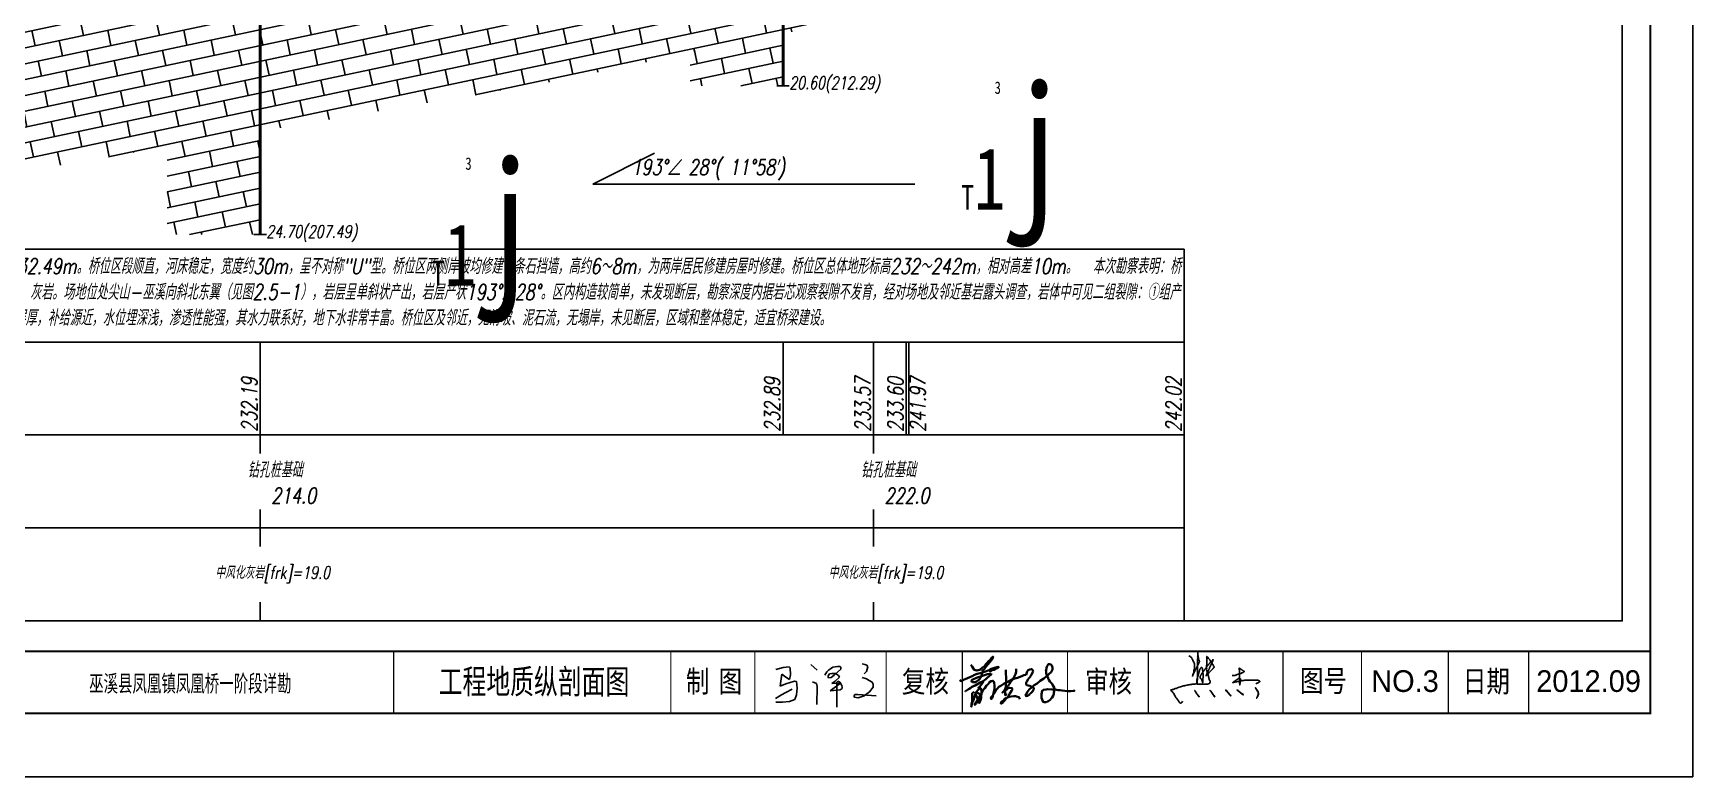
# Model space of a CAD drawing. Header units: millimetres. Extents: x -513 to 23624, y -721 to 12066.
# Drawn here: x -337.6 to -284, y 564.7 to 588.7 of the extents above; entities that cross this region are included whole.
import ezdxf
from ezdxf.enums import TextEntityAlignment as Align

# ---------------------------------------------------------------- set-up
doc = ezdxf.new("R2010")
doc.units = ezdxf.units.MM
doc.linetypes.add('x-tc', pattern=[18, 15, -3])
doc.layers.add('图框', color=7, linetype='Continuous')
doc.layers.add('签名', color=7, linetype='Continuous')
doc.styles.add('FS', font='fsdb_e.shx', dxfattribs={"width": 0.75, "bigfont": 'fsdb.shx'})
doc.styles.add('FSMM', font='fsdb_e.shx', dxfattribs={"width": 0.75, "bigfont": 'fsdb.shx'})
doc.styles.get("Standard").update_dxf_attribs({"font": 'italc1.shx', "width": 0.75, "bigfont": 'fsdb.shx'})
doc.styles.add('xdb', font='italc1.shx', dxfattribs={"width": 0.75, "bigfont": 'fsdb.shx'})
pattern_1 = [(11.9783, (-444.261, 578.43094), (-0.1037705, 0.4891132), []), (101.9783, (-444.261, 578.43094), (-0.8863515, 0.3230804), [0.5, -0.5])]

# ---------------------------------------------------------------- blocks, each defined once
blk = doc.blocks.new('A$C0A595376')
at = {"layer": '签名', "color": 7, "linetype": 'x-tc', "lineweight": -3}
for p, q in [((-0.84, 4.08), (0.06, 4.32)), ((0.06, 4.32), (0.84, 4.39)), ((0.84, 4.39), (0.96, 4.29)), ((0.96, 4.29), (0.98, 3.4)), ((3.52, 4.68), (4.29, 4)), ((5.73, 4), (5.97, 4.14)), ((5.97, 4.14), (6.24, 4.34)), ((6.24, 4.34), (6.82, 4.44)), ((6.82, 4.44), (7, 4.45)), ((7, 4.45), (7.15, 4.44)), ((7.15, 4.44), (7.24, 4.35)), ((7.24, 4.35), (7.26, 4.09)), ((9.91, 4.75), (10.23, 4.7)), ((10.23, 4.7), (10.47, 4.62)), ((10.6, 4.38), (10.44, 3.8)), ((10.47, 4.62), (10.6, 4.38)), ((-0.22, 2.61), (-0.31, 1.99)), ((-0.31, 1.99), (0.4, 2.28)), ((-0.08, 3.48), (-0.22, 2.61)), ((0.41, 3.1), (-0.08, 3.48)), ((0.4, 2.28), (1.49, 2.6)), ((0.85, 2.81), (0.41, 3.1)), ((0.98, 3.4), (0.85, 2.81)), ((1.49, 2.6), (1.73, 2.57)), ((1.73, 2.57), (1.82, 1.74)), ((3.74, 2.54), (4.24, 2.31)), ((4.24, 2.31), (4.32, 1.96)), ((5.26, 3.36), (5.5, 3.77)), ((5.5, 3.77), (5.73, 4)), ((5.68, 3.28), (5.85, 3.53)), ((5.68, 3.17), (5.68, 3.28)), ((5.73, 3.04), (5.68, 3.17)), ((6.05, 3.08), (5.73, 3.04)), ((5.85, 3.53), (6.13, 3.55)), ((7.2, 2.38), (5.9, 1.41)), ((6.41, 3.36), (6.05, 3.08)), ((6.54, 2.63), (6.11, 2.31)), ((6.11, 2.31), (7.2, 2.38)), ((6.13, 3.55), (6.56, 3.55)), ((7.26, 4.09), (6.41, 3.36)), ((7.07, 3.11), (6.54, 2.63)), ((6.56, 3.55), (6.97, 3.3)), ((6.75, 2.48), (6.73, -0.6)), ((6.8, 2.55), (6.75, 2.48)), ((6.88, 2.63), (6.8, 2.55)), ((7.12, 2.51), (6.88, 2.63)), ((6.97, 3.3), (7.07, 3.11)), ((7.35, 2.06), (7.12, 2.51)), ((7.39, 1.84), (7.35, 2.06)), ((9.89, 3.08), (10.44, 2.92)), ((10.44, 3.8), (10.15, 3.53)), ((10.44, 2.92), (10.76, 2.71)), ((10.76, 2.71), (11.13, 2.5)), ((11.13, 2.5), (11.27, 2.23)), ((11.27, 2.23), (11.27, 1.89)), ((-0.87, 0.47), (-0.12, 0.9)), ((0, 0), (-0.82, 0)), ((-0.12, 0.9), (0.43, 1.22)), ((0.87, 0.08), (0, 0)), ((0.43, 1.22), (1.2, 1.62)), ((1.54, 0.32), (0.87, 0.08)), ((1.73, 0.91), (1.54, 0.32)), ((1.82, 1.74), (1.73, 0.91)), ((4.32, 1.96), (4.26, -0.3)), ((5.9, 1.41), (7.16, 1.54)), ((7.16, 1.54), (7.39, 1.69)), ((7.39, 1.69), (7.39, 1.84)), ((8.88, 0.78), (8.98, 0.94)), ((8.88, 0.64), (8.88, 0.78)), ((9.41, 0.56), (8.88, 0.64)), ((8.98, 0.94), (9.3, 0.96)), ((9.3, 0.96), (11.64, 0.8)), ((10.15, 0.78), (9.41, 0.56)), ((10.81, 1.31), (10.15, 0.78)), ((11.27, 1.89), (10.81, 1.31))]:
    blk.add_line(p, q, dxfattribs=at)
blk = doc.blocks.new('A$C4A3225B1')
at = {"layer": '签名', "color": 7, "linetype": 'Continuous'}
for points in [[(1.36, 7.58), (1.79, 7.33), (1.86, 7.19), (1.94, 7.05), (2.02, 6.89), (2.17, 6.56), (2.24, 6.4), (2.27, 6.18), (2.29, 5.78), (2.26, 5.6), (2.2, 5.26), (2.16, 5.04), (2, 4.42), (2.04, 4.58), (1.99, 4.44), (1.94, 4.3), (1.99, 4.42), (2.01, 4.46), (2.04, 4.51), (2.06, 4.55), (2.07, 4.58), (2.09, 4.62), (2.11, 4.66), (2.14, 4.71), (2.16, 4.75), (2.18, 4.79), (2.19, 4.82), (2.32, 5.09), (2.4, 5.25), (2.47, 5.39), (2.52, 5.5), (2.58, 5.62), (2.66, 5.78), (2.78, 6.02), (2.88, 6.22), (2.97, 6.41), (3.03, 6.53), (3.08, 6.63), (3.11, 6.7), (3.08, 6.77), (3.04, 6.86), (3.01, 6.93), (2.96, 7.03), (2.94, 7.14), (2.92, 7.25), (2.9, 7.38), (2.88, 7.51), (2.86, 7.63), (2.84, 7.73), (2.83, 7.82), (2.83, 7.99), (2.81, 8.25), (2.83, 7.99), (2.81, 7.91), (2.84, 7.73), (2.8, 7.52), (2.8, 7.29), (2.79, 7.02), (2.79, 6.64), (2.79, 6.38), (2.78, 6.26), (2.78, 6.09), (2.78, 6.02), (2.78, 5.8), (2.77, 5.32), (2.76, 4.8), (2.75, 4.23), (2.75, 4.03), (2.75, 3.93), (2.75, 3.84), (2.75, 3.74), (2.74, 3.65), (2.74, 3.6), (2.74, 3.55), (2.74, 3.5), (2.74, 3.43), (2.74, 3.29), (2.74, 3.23), (2.74, 3.15), (2.71, 3.19), (2.69, 3.23), (2.68, 3.29), (2.68, 3.37), (2.68, 3.48), (2.67, 3.61), (2.66, 3.73), (2.68, 3.78), (2.69, 3.83), (2.71, 3.88), (2.73, 3.95), (2.75, 4.03), (2.78, 4.14), (2.8, 4.2), (2.81, 4.25), (2.82, 4.28), (2.83, 4.32), (2.85, 4.37), (2.86, 4.39), (2.87, 4.45), (2.94, 4.68), (2.99, 4.84), (3.02, 4.95), (3.06, 5.1), (3.08, 5.17), (3.11, 5.27), (3.15, 5.38), (3.19, 5.53), (3.28, 5.63), (3.32, 5.67), (3.36, 5.73), (3.43, 5.71), (3.49, 5.7), (3.53, 5.64), (3.56, 5.58), (3.58, 5.46), (3.58, 5.37), (3.6, 5.25), (3.61, 5.16), (3.62, 5.06), (3.63, 4.98), (3.63, 4.97), (3.66, 4.68), (3.68, 4.48), (3.69, 4.38), (3.68, 4.28), (3.67, 4.22), (3.67, 4.15), (3.66, 4.05), (3.65, 3.99), (3.64, 3.88), (3.63, 3.8), (3.61, 3.6), (3.61, 3.44), (3.61, 3.36), (3.61, 3.32), (3.61, 3.28), (3.6, 3.32), (3.59, 3.36), (3.58, 3.39), (3.56, 3.43), (3.54, 3.49), (3.53, 3.54), (3.5, 3.62), (3.48, 3.67), (3.46, 3.73), (3.44, 3.8), (3.41, 3.83), (3.38, 3.86), (3.35, 3.89), (3.33, 3.91), (3.28, 3.96), (3.26, 3.98), (3.23, 4.01), (3.21, 4.03), (3.21, 4.05), (3.21, 4.08), (3.2, 4.1), (3.2, 4.14), (3.2, 4.16), (3.19, 4.25), (3.24, 4.35), (3.27, 4.41), (3.32, 4.51), (3.36, 4.58), (3.4, 4.64), (3.44, 4.71), (3.49, 4.79), (3.52, 4.82), (3.54, 4.85), (3.59, 4.92), (3.63, 4.98), (3.69, 5.06), (3.74, 5.13), (3.79, 5.19), (3.86, 5.3), (3.91, 5.37), (3.99, 5.47), (4.04, 5.54), (4.15, 5.69), (4.22, 5.78), (4.35, 5.95), (4.4, 6.03), (4.44, 6.08), (4.49, 6.14), (4.52, 6.17), (4.56, 6.22), (4.63, 6.3), (4.69, 6.38), (4.73, 6.43), (4.77, 6.47), (4.81, 6.53), (4.86, 6.57), (4.89, 6.6), (4.95, 6.65), (4.98, 6.68), (5.05, 6.75), (5.15, 6.84), (5.23, 6.91), (5.23, 6.98), (5.29, 6.98), (5.3, 6.98), (5.32, 6.98), (5.27, 6.87), (5.22, 6.77), (5.17, 6.65), (5.12, 6.54), (5.09, 6.43), (5.02, 6.32), (4.97, 6.2), (4.89, 6.04), (4.87, 5.99), (4.8, 5.84), (4.73, 5.68), (4.68, 5.57), (4.63, 5.46), (4.6, 5.39), (4.56, 5.31), (4.48, 5.13), (4.43, 5.02), (4.36, 4.86), (4.29, 4.72), (4.25, 4.63), (4.2, 4.5), (4.17, 4.44), (4.14, 4.38), (4.21, 4.45), (4.26, 4.5), (4.3, 4.55), (4.38, 4.62), (4.43, 4.65), (4.42, 4.67), (4.49, 4.74), (4.57, 4.82), (4.59, 4.85), (4.69, 4.95), (4.76, 5.02), (4.81, 5.08), (4.92, 5.18), (4.99, 5.25), (5.03, 5.3), (5.09, 5.37), (5.15, 5.42), (5.2, 5.47), (5.26, 5.54), (5.3, 5.58), (5.35, 5.63), (5.39, 5.67), (5.42, 5.7), (5.44, 5.72), (5.47, 5.75), (5.49, 5.77), (5.47, 5.81), (5.45, 5.84), (5.43, 5.87), (5.35, 6), (5.23, 6.19), (5.14, 6.35), (5.08, 6.45), (4.95, 6.65), (4.82, 6.85), (4.66, 7.06), (4.57, 7.2), (4.44, 7.38), (4.35, 7.44), (4.26, 7.5), (4.26, 7.33), (4.26, 7.18), (4.26, 7.08), (4.26, 6.84), (4.26, 6.65), (4.26, 6.44), (4.26, 6.23), (4.24, 6.04), (4.21, 5.85), (4.22, 5.78), (4.15, 5.69), (4.23, 5.59), (4.24, 5.33), (4.28, 5.16), (4.31, 5), (4.36, 4.86), (4.43, 4.65), (4.54, 4.3), (4.59, 4.09), (4.64, 3.88), (4.71, 3.7), (4.79, 3.53), (4.76, 3.25), (4.66, 3.1), (4.4, 3.06), (4.14, 3.03), (3.83, 3.03), (3.65, 3.03), (3.36, 3.03), (3.09, 3.05), (2.9, 3.06), (2.74, 3.06), (2.66, 3.08), (2.35, 3.05), (2.04, 3.03), (1.78, 2.99), (1.6, 2.96), (1.27, 2.92), (0.88, 2.84), (0.66, 2.79), (0.36, 2.73), (-0.34, 2.48), (-0.58, 2.39), (-1.04, 2.23), (-1.29, 2.15), (-1.54, 2.08), (-1.34, 1.86), (-0.94, 1.28), (-0.74, 0.9), (-0.53, 0.64), (-0.32, 0.37), (-0.23, 0.22), (-0.08, 0.02), (0.16, 0.02), (0.34, 0.31)], [(8.39, 4.43), (8.55, 4.43), (8.62, 4.44), (8.71, 4.44), (8.77, 4.45), (8.84, 4.45), (8.91, 4.48), (9.06, 4.54), (9.14, 4.57), (9.27, 4.63), (9.43, 4.67), (9.49, 4.69), (9.63, 4.72), (9.72, 4.75), (9.85, 4.81), (9.9, 4.84), (10.07, 4.91), (10.15, 4.95), (10.25, 5.01), (10.35, 5.08), (10.24, 5.14), (10.15, 5.2), (10.05, 5.27), (9.99, 5.31), (9.9, 5.37), (9.81, 5.43), (9.74, 5.48), (9.67, 5.53), (9.61, 5.57), (9.52, 5.63), (9.52, 5.55), (9.52, 5.37), (9.53, 5.29), (9.53, 5.11), (9.53, 5.04), (9.53, 4.94), (9.54, 4.86), (9.54, 4.79), (9.54, 4.72), (9.54, 4.7), (9.54, 4.64), (9.54, 4.61), (9.54, 4.55), (9.54, 4.52), (9.54, 4.46), (9.55, 4.39), (9.55, 4.28), (9.55, 4.16), (9.55, 4.04), (9.56, 3.95), (9.56, 3.78), (9.56, 3.68), (9.56, 3.58), (9.58, 3.52), (9.57, 3.41), (9.57, 3.3), (9.57, 3.23), (9.58, 3.1), (9.63, 3.09), (9.59, 3.02), (9.6, 2.96), (9.59, 2.9), (9.61, 3.03), (9.62, 3.07), (9.63, 3.13), (9.64, 3.19), (9.67, 3.26), (9.66, 3.31), (9.67, 3.39), (9.68, 3.45), (9.69, 3.5), (9.7, 3.54), (9.75, 3.69), (9.73, 3.78), (9.77, 3.83), (9.74, 3.85), (9.72, 3.87), (9.68, 3.9), (9.64, 3.93), (9.62, 3.95), (9.56, 3.95), (9.51, 3.95), (9.39, 3.95), (9.31, 3.89), (9.26, 3.86), (9.2, 3.81), (9.13, 3.77), (9.09, 3.74), (9.05, 3.71), (9.01, 3.68), (8.95, 3.64), (8.9, 3.6), (8.83, 3.55), (8.77, 3.51), (8.73, 3.49), (8.69, 3.46), (8.63, 3.42), (8.6, 3.39), (8.56, 3.36), (8.52, 3.34), (8.47, 3.3), (8.59, 3.32), (8.73, 3.35), (8.83, 3.37), (8.92, 3.39), (9.02, 3.41), (9.11, 3.43), (9.17, 3.44), (9.26, 3.46), (9.35, 3.47), (9.45, 3.49), (9.49, 3.5), (9.56, 3.52), (9.65, 3.53), (9.73, 3.55), (9.8, 3.56), (9.87, 3.58), (9.97, 3.59), (10.03, 3.6), (10.11, 3.62), (10.19, 3.63), (10.27, 3.65), (10.31, 3.65), (10.37, 3.67), (10.42, 3.68), (10.51, 3.68), (10.88, 3.7), (10.97, 3.7), (11.17, 3.7), (11.28, 3.7), (11.4, 3.7), (11.54, 3.7), (11.65, 3.7), (11.82, 3.7), (11.94, 3.7), (12.05, 3.7), (12.18, 3.69), (12.26, 3.69), (12.34, 3.68), (12.41, 3.68), (12.47, 3.68), (12.6, 3.63), (12.72, 3.58), (12.75, 3.55), (12.84, 3.5), (12.82, 3.48), (12.79, 3.41), (12.75, 3.35), (12.69, 3.32), (12.64, 3.3), (12.52, 3.25), (12.45, 3.22), (12.37, 3.18), (12.29, 3.14), (12.22, 3.1)], [(4.8, 2.02), (4.94, 1.89), (4.99, 1.81), (5.07, 1.71), (5.08, 1.61), (5.16, 1.57), (5.18, 1.48), (5.24, 1.39), (5.29, 1.32), (5.37, 1.2), (5.43, 1.11), (5.49, 1.02), (5.52, 0.98), (5.56, 1.03), (5.48, 1.12), (5.37, 1.2), (5.3, 1.31), (5.25, 1.45), (5.07, 1.63), (5, 1.73), (4.89, 1.9), (4.8, 2.02), (5.14, 1.6), (5.21, 1.5), (5.36, 1.27), (5.53, 1.04), (5.52, 1.03), (5.46, 1.08), (5.42, 1.14), (5.37, 1.21), (5.31, 1.29), (5.27, 1.35), (5.21, 1.43), (5.17, 1.49), (5.11, 1.54)], [(7.32, 2.1), (7.46, 1.98), (7.53, 1.91), (7.61, 1.81), (7.64, 1.72), (7.72, 1.68), (7.75, 1.59), (7.81, 1.51), (7.86, 1.45), (7.96, 1.33), (8.03, 1.25), (8.1, 1.17), (8.13, 1.13), (8.16, 1.18), (8.08, 1.26), (7.96, 1.33), (7.88, 1.43), (7.82, 1.57), (7.63, 1.73), (7.54, 1.83), (7.42, 1.98), (7.32, 2.1), (7.69, 1.71), (7.77, 1.62), (7.95, 1.4), (8.14, 1.18), (8.12, 1.17), (8.06, 1.22), (8.01, 1.27), (7.96, 1.34), (7.89, 1.41), (7.84, 1.47), (7.78, 1.55), (7.73, 1.6), (7.67, 1.65)], [(9.16, 2.08), (9.33, 1.99), (9.4, 1.93), (9.5, 1.85), (9.54, 1.77), (9.63, 1.74), (9.67, 1.66), (9.75, 1.6), (9.82, 1.54), (9.94, 1.45), (10.02, 1.38), (10.1, 1.31), (10.14, 1.28), (10.16, 1.34), (10.06, 1.4), (9.94, 1.44), (9.83, 1.53), (9.75, 1.65), (9.53, 1.78), (9.43, 1.86), (9.28, 1.98), (9.16, 2.08), (9.6, 1.77), (9.7, 1.69), (9.91, 1.51), (10.13, 1.33), (10.12, 1.32), (10.05, 1.35), (9.99, 1.4), (9.93, 1.45), (9.85, 1.52), (9.79, 1.57), (9.72, 1.63), (9.66, 1.67), (9.59, 1.71)], [(12.12, 2.45), (12.38, 2.07), (12.56, 1.81), (12.59, 1.67), (12.62, 1.52), (12.56, 1.24), (12.51, 1.11), (12.46, 0.99), (12.39, 0.88), (12.33, 0.77), (12.46, 1.06), (12.56, 1.31), (12.57, 1.57), (12.55, 1.64), (12.55, 1.73), (12.52, 1.83), (12.45, 1.91), (12.43, 1.95), (12.41, 1.98), (12.3, 2.18), (12.23, 2.28), (12.17, 2.37), (12.12, 2.45), (12.41, 2.03), (12.44, 1.99), (12.48, 1.93), (12.51, 1.89), (12.53, 1.85), (12.55, 1.83), (12.56, 1.8), (12.57, 1.77), (12.58, 1.71), (12.59, 1.67), (12.59, 1.63), (12.6, 1.59), (12.59, 1.57), (12.59, 1.54), (12.6, 1.52), (12.61, 1.49), (12.59, 1.38), (12.54, 1.27), (12.52, 1.22), (12.48, 1.13), (12.46, 1.06), (12.4, 0.91), (12.39, 0.88), (12.37, 0.85), (12.35, 0.82), (12.34, 0.79), (12.33, 0.77)]]:
    blk.add_spline(points, degree=3, dxfattribs=at)
at = {"layer": '签名', "color": 7, "linetype": 'Continuous', "start_tangent": (0.570994, -0.820954), "end_tangent": (0.570994, -0.820954)}
blk.add_spline([(2.31, 2.02), (2.48, 1.77), (2.58, 1.64), (2.67, 1.5), (2.76, 1.38), (2.86, 1.23), (2.97, 1.1), (3.05, 1.05), (3.03, 0.98), (2.96, 1.05), (2.9, 1.11), (2.85, 1.19), (2.8, 1.25), (2.75, 1.34), (2.7, 1.42), (2.61, 1.54), (2.54, 1.69), (2.45, 1.82), (2.4, 1.89), (2.31, 2.02)], degree=3, dxfattribs=at)
blk = doc.blocks.new('z')
at = {"layer": '图框', "color": 7, "lineweight": 35}
for points in [[(35627840.7, 3315040.9), (35627841.2, 3315040.2), (35627841.5, 3315040), (35627842.1, 3315040.1), (35627843.9, 3315040.9), (35627845.2, 3315041.5), (35627847, 3315042.3), (35627848.9, 3315043.1), (35627850.9, 3315044), (35627852.8, 3315044.9), (35627854.8, 3315045.8), (35627857.3, 3315046.3), (35627859.6, 3315047.1), (35627862.4, 3315048.1), (35627865, 3315049.2), (35627866.5, 3315049.9), (35627868.8, 3315050.7), (35627870.9, 3315051.2), (35627872, 3315051.5), (35627872.3, 3315051.2), (35627871.6, 3315050.8), (35627869.7, 3315049.8), (35627868.3, 3315049.1), (35627867, 3315048.7), (35627866.1, 3315048.2), (35627865.4, 3315048), (35627864.6, 3315047.6)], [(35627849.8, 3315053.1), (35627850.8, 3315051.7), (35627851.6, 3315050.4), (35627852.3, 3315049.2), (35627853.1, 3315048.9), (35627853.8, 3315048.7), (35627854.6, 3315048.4), (35627855.6, 3315048.7), (35627857.1, 3315049.2), (35627859.3, 3315050.9), (35627860.8, 3315052.1), (35627862, 3315053.6), (35627862.9, 3315054.7), (35627864.1, 3315056.2), (35627865.5, 3315057.3), (35627866.4, 3315058.7), (35627867.8, 3315059.8), (35627867.2, 3315057.9), (35627865.1, 3315055.3), (35627863.8, 3315053.7), (35627861.9, 3315051.4), (35627860.7, 3315049.9), (35627858.7, 3315048.1)], [(35627886.5, 3315049.8), (35627886.4, 3315047.5), (35627886, 3315045.5), (35627884.4, 3315042.2), (35627883.3, 3315040.6), (35627882.3, 3315039.5), (35627881.1, 3315037.7), (35627880, 3315036.2), (35627878.4, 3315035), (35627877.2, 3315033.2), (35627876.5, 3315031.6), (35627875.4, 3315030.6), (35627876.1, 3315031.4), (35627877.1, 3315032), (35627878.8, 3315033), (35627880.1, 3315034.2), (35627881.3, 3315034.6), (35627883.1, 3315034.3), (35627883.4, 3315033.2), (35627882.7, 3315032.1), (35627881.4, 3315029.8), (35627879.6, 3315026.9), (35627878.1, 3315025.5), (35627876.7, 3315023.7), (35627875.7, 3315023), (35627874.8, 3315021.9), (35627874, 3315021.9), (35627874.2, 3315022.8), (35627875.6, 3315023.7), (35627876.9, 3315025.2), (35627878.5, 3315026.1), (35627880.9, 3315027.1), (35627882.5, 3315027.5), (35627884.7, 3315027.8), (35627885.9, 3315027.8), (35627886.9, 3315027.4), (35627888.6, 3315026.8), (35627889.1, 3315026.2), (35627889.6, 3315025.3)], [(35627878.1, 3315049.2), (35627878.3, 3315039.9), (35627878.1, 3315036.1), (35627877.8, 3315033.7), (35627877.5, 3315030.8), (35627877.5, 3315029), (35627877.9, 3315028.3), (35627878.7, 3315030)], [(35627894.7, 3315045), (35627895.1, 3315046.9), (35627895.5, 3315047.8), (35627896.3, 3315048.7), (35627897.7, 3315049.3), (35627898.8, 3315049.7), (35627899.5, 3315049.4), (35627899.8, 3315049), (35627900.1, 3315048.6), (35627900.2, 3315047.9), (35627899.7, 3315046.8), (35627898.9, 3315045.1), (35627898.6, 3315044.7), (35627898.1, 3315044), (35627897.5, 3315042.9), (35627896.9, 3315042.3), (35627896.3, 3315041.5), (35627895.1, 3315039.6), (35627894.8, 3315039.1), (35627894.5, 3315038.4), (35627894.5, 3315038.2), (35627894.5, 3315037.5), (35627894.5, 3315037.2), (35627894.8, 3315036.9), (35627895.7, 3315036.5), (35627896.1, 3315036.5), (35627897.5, 3315036.2), (35627898.1, 3315035.8), (35627899.5, 3315035.4), (35627900, 3315034.9), (35627900.7, 3315034.3), (35627900.7, 3315033.5), (35627900.4, 3315032.9), (35627900.3, 3315032.6), (35627900, 3315031.7), (35627899.6, 3315031.2), (35627898.5, 3315030.1), (35627897.7, 3315029.5), (35627897.2, 3315029), (35627896.7, 3315028.6), (35627896.4, 3315028.4), (35627895.9, 3315028.1), (35627895.4, 3315027.9), (35627895.1, 3315027.9), (35627894.5, 3315027.8), (35627894.1, 3315028.6), (35627894.1, 3315028.9), (35627894.9, 3315029.6), (35627895.3, 3315031.1), (35627896.1, 3315032.1), (35627897, 3315033), (35627901.2, 3315036.6), (35627903.4, 3315037.9), (35627906, 3315040.2), (35627908.9, 3315042), (35627911.6, 3315044.3), (35627913.2, 3315045.9), (35627914.8, 3315047.1), (35627916, 3315049.4), (35627915.9, 3315050.9), (35627915.8, 3315051.9), (35627915.5, 3315052.6), (35627914.9, 3315053.2), (35627914.5, 3315053.5), (35627913.5, 3315053.7), (35627912.7, 3315053.7), (35627912.4, 3315053.3), (35627912, 3315052.6), (35627911.6, 3315052.1), (35627911.3, 3315051.5), (35627911.1, 3315050.6), (35627911, 3315050), (35627910.9, 3315049.4), (35627910.7, 3315048.7), (35627910.6, 3315048.1), (35627910.7, 3315047.8), (35627910.7, 3315047.2), (35627910.9, 3315046.9), (35627910.9, 3315046.3), (35627911.5, 3315044.2), (35627912.1, 3315043.3), (35627912.5, 3315042), (35627913.1, 3315041), (35627913.8, 3315039.7), (35627914.5, 3315038.8), (35627915.6, 3315037.7), (35627916.1, 3315037), (35627917.4, 3315034.8), (35627917.6, 3315033.8), (35627917.7, 3315033), (35627917.4, 3315031.9), (35627917.1, 3315030.3), (35627917.1, 3315029.6), (35627916.8, 3315028.7), (35627916.5, 3315028.1), (35627915.6, 3315026.7), (35627914.9, 3315025.9), (35627914, 3315024.8), (35627913.1, 3315024), (35627912.3, 3315023.4), (35627911.7, 3315023.3), (35627910.7, 3315022.8), (35627909.3, 3315022.9), (35627908.2, 3315023.2), (35627908, 3315023.8), (35627907.6, 3315024.9), (35627907, 3315026.4), (35627907, 3315027.6), (35627907.1, 3315029.4), (35627907.2, 3315030.7), (35627907.5, 3315032), (35627908.6, 3315032.9), (35627910.7, 3315033.2), (35627912.1, 3315033.4), (35627915.5, 3315033), (35627918.2, 3315033), (35627920.5, 3315032.7), (35627922.2, 3315032.5), (35627923.8, 3315032.3), (35627925.9, 3315032.1), (35627928.6, 3315031.9), (35627930.8, 3315031.9), (35627932.8, 3315032), (35627933.6, 3315032), (35627934, 3315032.6)], [(35627858.8, 3315046.9), (35627858.6, 3315044.6), (35627858.2, 3315043.6), (35627857.6, 3315042.6), (35627857.1, 3315041.9), (35627856.3, 3315041.1), (35627855.2, 3315040.2), (35627854.3, 3315039.6), (35627853.2, 3315039.1), (35627852.3, 3315039.1), (35627851.2, 3315039.2), (35627850.2, 3315039.7), (35627850.3, 3315040.3), (35627850.7, 3315040.9), (35627852.4, 3315041.7), (35627853.9, 3315042.4), (35627855.7, 3315043), (35627857.6, 3315043.7), (35627859.3, 3315044.3), (35627861.5, 3315045), (35627863.2, 3315045.5), (35627865, 3315045.7), (35627866.2, 3315045.8), (35627866.4, 3315045.4), (35627865.7, 3315044.9), (35627861.9, 3315041.4), (35627860.7, 3315040.7), (35627859.3, 3315039.6), (35627857.2, 3315038.7), (35627853.7, 3315036.6), (35627850.5, 3315035.2), (35627849.1, 3315034), (35627847.9, 3315033.4), (35627845.4, 3315031.7), (35627845.3, 3315031.7), (35627848.5, 3315034), (35627849.7, 3315034.6), (35627850.8, 3315035.4), (35627853.2, 3315036.5), (35627854.5, 3315037.3), (35627856.5, 3315038.3), (35627857.9, 3315038.8), (35627859.5, 3315039.5), (35627859.8, 3315039.3), (35627859.2, 3315038.2), (35627856.9, 3315035.5), (35627855.9, 3315034.5), (35627855.5, 3315034.3)], [(35627852.3, 3315031.2), (35627850.8, 3315030.1), (35627850.9, 3315028.8), (35627850.8, 3315027.2), (35627850.9, 3315024.8), (35627850.7, 3315023.5), (35627850.3, 3315021.3), (35627850.2, 3315019.5), (35627850.1, 3315019.1), (35627850.2, 3315020), (35627850.8, 3315022.2), (35627851.8, 3315024.4), (35627852.6, 3315027.3), (35627853.3, 3315029), (35627854.1, 3315030.7), (35627855, 3315032.3), (35627856.1, 3315033.4), (35627857, 3315034.3), (35627857.7, 3315034.2), (35627858.2, 3315032.8), (35627858.4, 3315032.4), (35627858.4, 3315030.3), (35627858, 3315026.7), (35627857.5, 3315024.3), (35627857.1, 3315023.2), (35627856.8, 3315022.4), (35627856.3, 3315022.4), (35627855.9, 3315022.5), (35627855.5, 3315023.8), (35627855.2, 3315025.5), (35627854.7, 3315027.1), (35627853.9, 3315028.5), (35627853.5, 3315030), (35627853.6, 3315030.7), (35627854.2, 3315030.8), (35627855, 3315030.5), (35627856.1, 3315029.9), (35627856.8, 3315029.4), (35627857.8, 3315028.6), (35627857.8, 3315027.4), (35627857.2, 3315025.7), (35627856.3, 3315024.5), (35627855.6, 3315023.4), (35627854.4, 3315022.2), (35627854.1, 3315021.7), (35627853.5, 3315021.2), (35627853, 3315020.8), (35627852.7, 3315020.8), (35627854.1, 3315023.1), (35627855, 3315024.7), (35627856, 3315026.4), (35627856.9, 3315028), (35627858.4, 3315029.8), (35627859.2, 3315031.7), (35627860.2, 3315033.4), (35627861, 3315034.1), (35627862.5, 3315036.3), (35627863.8, 3315037.5), (35627864.8, 3315039), (35627866.3, 3315039.8), (35627867.6, 3315040.2), (35627868.1, 3315040), (35627868.5, 3315039.3), (35627868.7, 3315038.4), (35627869, 3315036.5), (35627868.8, 3315035.3), (35627868.8, 3315033.8), (35627868.5, 3315031.2), (35627867.6, 3315028.1), (35627867.2, 3315026.7), (35627867, 3315026), (35627866.6, 3315025.5), (35627866.1, 3315025.5), (35627866, 3315026.3), (35627866.2, 3315026.8), (35627867.3, 3315028), (35627869.1, 3315030.8), (35627869.8, 3315032.1), (35627871.2, 3315033.8), (35627872.3, 3315035.4), (35627874, 3315036.2), (35627876.8, 3315038.1), (35627879.1, 3315039), (35627883.4, 3315041.6), (35627887.5, 3315042.7), (35627891, 3315043.9), (35627892.8, 3315044.7), (35627894.2, 3315044.9), (35627894.7, 3315045)]]:
    blk.add_lwpolyline(points, dxfattribs=at)

msp = doc.modelspace()

# ---------------------------------------------------------------- hatches: boundary and pattern name
at = {"linetype": 'Continuous'}
h = msp.add_hatch(dxfattribs=at)
h.set_pattern_fill('HY', scale=0.2, angle=11.978284, style=0, pattern_type=2)
h.set_pattern_definition(pattern_1)
h.paths.add_polyline_path([(-310.5025, 601.90877), (-313.4225, 601.18946), (-313.4225, 588.68216), (-300.4625, 591.39467), (-300.4625, 603.61664)])
h.paths.add_polyline_path([(-310.5025, 604.30789), (-313.4225, 603.68946), (-313.4225, 601.18946), (-310.5025, 601.90877), (-300.4625, 603.61664), (-300.4625, 605.51597)])
h.paths.add_polyline_path([(-313.4225, 601.18946), (-313.4225, 603.68946), (-330.3125, 597.58946), (-330.3125, 594.58946)])
h.paths.add_polyline_path([(-330.3125, 594.58946), (-330.3125, 585.52809), (-320.85663, 587.12621), (-313.4225, 588.68216), (-313.4225, 601.18946)])
h.paths.add_polyline_path([(-350.1625, 593.91946), (-360.1625, 593.40072), (-360.1625, 592.69946), (-360.1625, 581.72441), (-356.93712, 581.72441), (-349.72782, 582.24673), (-330.3125, 585.52809), (-330.3125, 594.58946)])
h.paths.add_polyline_path([(-330.3125, 594.58946), (-330.3125, 597.58946), (-350.1625, 596.01946), (-350.1625, 593.91946)])
h.paths.add_polyline_path([(-350.1625, 593.91946), (-350.1625, 596.01946), (-360.1625, 595.83701), (-360.1625, 593.40072)])
h.paths.add_polyline_path([(-313.4225, 590.63946), (-312.08678, 590.63946), (-312.08678, 590.03946), (-313.4225, 590.03946)], flags=9)
h.paths.add_polyline_path([(-313.3225, 601.58946), (-311.00643, 601.58946), (-311.00643, 600.98946), (-313.3225, 600.98946)], flags=24)
h.paths.add_polyline_path([(-313.3225, 604.08946), (-310.99571, 604.08946), (-310.99571, 603.48946), (-313.3225, 603.48946)], flags=25)
h.paths.add_polyline_path([(-330.2125, 594.98946), (-327.70357, 594.98946), (-327.70357, 594.38946), (-330.2125, 594.38946)], flags=24)
h.paths.add_polyline_path([(-330.2125, 597.98946), (-327.88571, 597.98946), (-327.88571, 597.38946), (-330.2125, 597.38946)], flags=25)
h.paths.add_polyline_path([(-350.1625, 589.56946), (-348.82678, 589.56946), (-348.82678, 588.96946), (-350.1625, 588.96946)], flags=24)
h.paths.add_polyline_path([(-350.0625, 583.11946), (-347.52143, 583.11946), (-347.52143, 582.51946), (-350.0625, 582.51946)], flags=24)
h.paths.add_polyline_path([(-350.0625, 594.31946), (-347.55357, 594.31946), (-347.55357, 593.71946), (-350.0625, 593.71946)], flags=24)
h.paths.add_polyline_path([(-350.0625, 596.41946), (-347.55357, 596.41946), (-347.55357, 595.81946), (-350.0625, 595.81946)], flags=25)
h = msp.add_hatch(dxfattribs=at)
h.set_pattern_fill('HY', scale=0.2, angle=11.978284, style=0, pattern_type=2)
h.set_pattern_definition(pattern_1)
h.paths.add_polyline_path([(-333.3125, 585.02106), (-333.3125, 582.18946), (-330.3125, 582.18946), (-330.3125, 585.52809)])
h.paths.add_polyline_path([(-313.4225, 586.98946), (-313.4225, 588.68216), (-316.4225, 588.05427), (-316.4225, 586.98946)])

# ---------------------------------------------------------------- linework, layer by layer
at = {"color": 7, "linetype": 'Continuous'}
for p, q in [((-313.6225, 586.98946), (-313.2225, 586.98946)), ((-313.4225, 586.98946), (-313.6225, 586.98946)), ((-319.57122, 583.81777), (-317.57122, 584.81777)), ((-319.57122, 583.81777), (-309.17122, 583.81777)), ((-330.5125, 582.18946), (-330.1125, 582.18946)), ((-330.3125, 582.18946), (-330.5125, 582.18946)), ((-300.4625, 580.12441), (-300.4625, 578.52441)), ((-300.4625, 580.12441), (-300.4625, 578.52441)), ((-300.4625, 580.12441), (-300.4625, 578.52441))]:
    msp.add_line(p, q, dxfattribs=at)
for p, q in [((-365.1625, 581.72441), (-300.4625, 581.72441)), ((-300.4625, 581.72441), (-300.4625, 578.72441)), ((-365.1625, 578.72441), (-300.4625, 578.72441)), ((-330.3125, 578.72441), (-330.3125, 575.72441)), ((-313.4225, 578.72441), (-313.4225, 575.72441)), ((-310.5025, 578.72441), (-310.5025, 575.72441)), ((-309.4425, 578.72441), (-309.4425, 575.72441)), ((-309.3625, 578.72441), (-309.3625, 575.72441)), ((-300.4625, 578.72441), (-300.4625, 572.72441)), ((-365.1625, 575.72441), (-300.4625, 575.72441)), ((-365.1625, 575.72441), (-300.4625, 575.72441)), ((-300.4625, 575.72441), (-300.4625, 569.72441)), ((-365.1625, 572.72441), (-300.4625, 572.72441)), ((-365.1625, 569.72441), (-300.4625, 569.72441))]:
    msp.add_line(p, q)
msp.add_lwpolyline([(-300.4625, 569.72441), (-286.31786, 569.72441), (-286.31786, 622.55102)], dxfattribs=at)
for points in [[(-313.4225, 607.58946, 0.1, 0.1, 0), (-313.4225, 586.98946, 0, 0, 0)], [(-330.3125, 606.88946, 0.1, 0.1, 0), (-330.3125, 582.18946, 0, 0, 0)]]:
    msp.add_lwpolyline(points, format="xyseb", dxfattribs=at)
at = {"linetype": 'Continuous'}
for points in [[(-330.3125, 575.72441), (-330.3125, 575.12441)], [(-310.5025, 575.72441), (-310.5025, 575.12441)], [(-330.3125, 572.72441), (-330.3125, 573.32441)], [(-310.5025, 572.72441), (-310.5025, 573.32441)], [(-330.3125, 572.72441), (-330.3125, 572.12441)], [(-310.5025, 572.72441), (-310.5025, 572.12441)], [(-330.3125, 569.72441), (-330.3125, 570.32441)], [(-310.5025, 569.72441), (-310.5025, 570.32441)]]:
    msp.add_lwpolyline(points, dxfattribs=at)
at = {"layer": '图框', "color": 9}
msp.add_lwpolyline([(-284.03825, 564.69289), (-368.13675, 564.69289), (-368.13675, 624.13553), (-284.03825, 624.13553)], close=True, dxfattribs=at)
at = {"layer": '图框', "color": 7, "linetype": 'Continuous', "const_width": 0.06}
msp.add_lwpolyline([(-365.76073, 622.90898), (-285.41016, 622.90898), (-285.41016, 566.74124), (-365.76073, 566.74124)], close=True, dxfattribs=at)
msp.add_lwpolyline([(-285.41016, 568.74124), (-351.21016, 568.74124), (-351.21016, 566.74124)], dxfattribs=at)
at = {"layer": '图框', "color": 7, "const_width": 0.04}
for points in [[(-325.99932, 566.74124), (-325.99932, 568.74124)], [(-317.04726, 566.74124), (-317.04726, 568.74124)], [(-314.33461, 566.74124), (-314.33461, 568.74124)], [(-310.09143, 566.74124), (-310.09143, 568.74124)], [(-307.63522, 566.74124), (-307.63522, 568.74124)], [(-304.23646, 566.74124), (-304.23646, 568.74124)], [(-301.62488, 566.74124), (-301.62488, 568.74124)], [(-297.27323, 566.74124), (-297.27323, 568.74124)], [(-294.73934, 566.74124), (-294.73934, 568.74124)], [(-291.93417, 566.74124), (-291.93417, 568.74124)], [(-289.34201, 566.74124), (-289.34201, 568.74124)]]:
    msp.add_lwpolyline(points, dxfattribs=at)

# ---------------------------------------------------------------- block references
at = {"layer": '图框'}
for name, p, xscale, yscale, zscale in [('A$C0A595376', (-313.4404, 567.09877), 0.2600000000002183, 0.2600000000002183, 0.2600000000002183), ('A$C4A3225B1', (-300.59045, 567.07502), 0.1999999999998181, 0.1999999999998181, 0.1999999999998181)]:
    msp.add_blockref(name, p, dxfattribs=dict(at, xscale=xscale, yscale=yscale, zscale=zscale))
at = {"layer": '签名', "linetype": 'Continuous', "xscale": 0.03981311999996251, "yscale": 0.03981311999996251, "zscale": 0.03981311999996251}
msp.add_blockref('z', (-1418763.21425, -131414.30194, 108.93041), dxfattribs=at)

# ---------------------------------------------------------------- texts
at = {"color": 7, "linetype": 'Continuous', "attachment_point": 1, "style": 'xdb'}
for s, insert, char_height, width in [('20.60(212.29)', (-313.2225, 587.28946), 0.4, 10.4), (' 193°∠ 28°( 11°58′)', (-318.57122, 584.61777), 0.5, 19), ('24.70(207.49)', (-330.1125, 582.48946), 0.4, 10.4), ('\\pi3.83929;桥位区为构造剥蚀-侵蚀河谷地貌。桥位横跨{\\C256;小溪河，河流总体流向自南}向北，勘察时桥位区水位232.47~232.49m。桥位区段顺直，河床稳定，宽度约30m，呈不对称"U"型。桥位区两侧岸坡均修建有条石挡墙，高约6～8m，为两岸居民修建房屋时修建。桥位区总体地形标高232～242m，相对高差10m。  本次勘察表明：桥位区地层由新到老分为第四系全新统人工堆积层（Q4ml）素填土、冲洪积层（Q4al+pl）卵石土、三叠系下统嘉陵江组三段（T1j3）灰岩。场地位处尖山-巫溪向斜北东翼（见图2.5-1），岩层呈单斜状产出，岩层产状193°∠28°。区内构造较简单，未发现断层，勘察深度内据岩芯观察裂隙不发育，经对场地及邻近基岩露头调查，岩体中可见二组裂隙：①组产状为335°∠45°，②77°∠74°。区内裂隙结合差，属硬性结构面。桥位区横跨小溪河，地下水{\\C256;与小溪河互为补排关系，特点}是含水层厚，补给源近，水位埋深浅，渗透性能强，其水力联系好，地下水非常丰富。桥位区及邻近，无滑坡、泥石流，无塌岸，未见断层，区域和整体稳定，适宜桥梁建设。', (-359.86473, 581.42217), 0.5, 59.3255931)]:
    msp.add_mtext(s, dxfattribs=dict(at, insert=insert, char_height=char_height, width=width))
at = {"attachment_point": 1}
for s, insert, char_height, width in [('\\f仿宋_GB2312|b0|i0|c134|p49;T\\H2;1\\H4;j', (-307.66799, 586.99529), 0.8, 7.95888), ('\\f仿宋_GB2312|b0|i0|c134|p49;3', (-306.59072, 587.13301), 0.4, 0.9931), ('\\f仿宋_GB2312|b0|i0|c134|p49;T\\H2;1\\H4;j', (-324.76304, 584.54614), 0.8, 7.95888), ('\\f仿宋_GB2312|b0|i0|c134|p49;3', (-323.68577, 584.68385), 0.4, 0.9931)]:
    msp.add_mtext(s, dxfattribs=dict(at, insert=insert, char_height=char_height, width=width))
at = {"char_height": 0.5, "width": 6, "attachment_point": 1, "rotation": 89.999998, "style": 'xdb'}
for s, insert in [('232.19', (-330.9125, 575.82441)), ('232.89', (-314.0225, 575.82441)), ('233.57', (-311.1025, 575.82441)), ('233.60', (-310.0425, 575.82441)), ('241.97', (-309.32157, 575.82441)), ('242.02', (-301.0625, 575.82441))]:
    msp.add_mtext(s, dxfattribs=dict(at, insert=insert))
at = {"color": 7, "linetype": 'Continuous', "char_height": 0.5, "width": 6.2221108, "attachment_point": 1}
for s, insert in [('     钻孔桩基础\\P        214.0', (-332.01036, 574.84892)), ('     钻孔桩基础\\P        222.0', (-312.20036, 574.84892))]:
    msp.add_mtext(s, dxfattribs=dict(at, insert=insert))
at = {"color": 7, "char_height": 0.4, "width": 18.7018519, "attachment_point": 1}
for insert in [(-331.76491, 571.48354), (-311.95491, 571.48354)]:
    msp.add_mtext('中风化灰岩[frk]=19.0', dxfattribs=dict(at, insert=insert))
at = {"layer": '图框', "color": 7, "linetype": 'Continuous'}
for s, height, style, width, p in [('工程地质纵剖面图', 0.9, 'FS', 0.9, (-321.46792, 567.78206)), ('巫溪县凤凰镇凤凰桥一阶段详勘', 0.6144, 'FSMM', 0.8, (-332.56896, 567.71555))]:
    msp.add_text(s, height=height, dxfattribs=dict(at, style=style, width=width)).set_placement(p, align=Align.MIDDLE)
at = {"layer": '图框', "color": 7, "linetype": 'Continuous', "style": 'FSMM'}
for s, height, p in [('复核', 0.8, (-308.82448, 567.78124)), ('审核', 0.8, (-302.91125, 567.78124)), ('制 图', 0.8, (-315.65294, 567.78124)), ('图号', 0.8, (-295.96744, 567.78124)), ('NO.3', 0.7, (-293.33496, 567.78124)), ('日期', 0.8, (-290.70606, 567.78124)), ('2012.09', 0.7, (-287.40522, 567.78124))]:
    msp.add_text(s, height=height, dxfattribs=at).set_placement(p, align=Align.MIDDLE)

doc.saveas('drawing.dxf')
